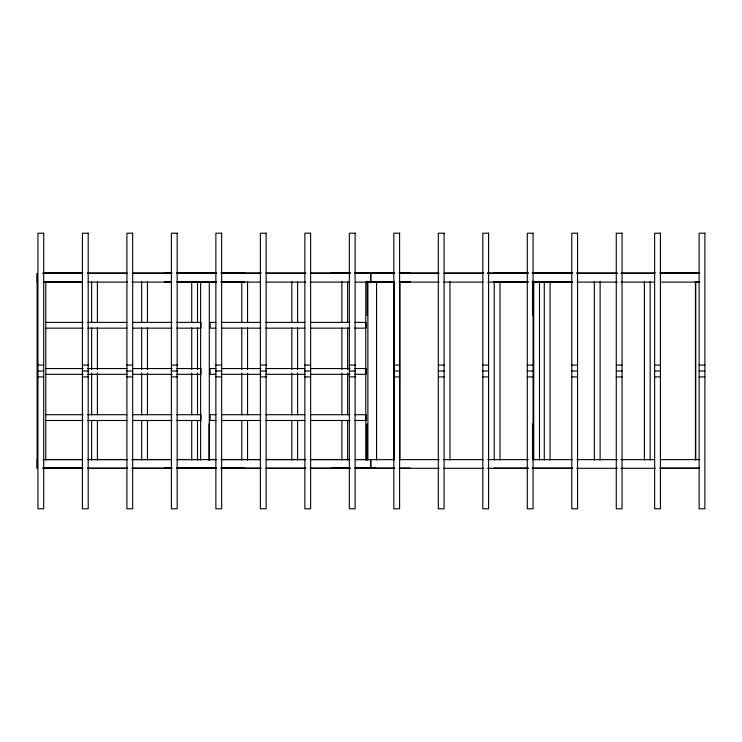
<?xml version="1.0" encoding="UTF-8"?>
<svg xmlns="http://www.w3.org/2000/svg" width="742" height="742" viewBox="0 0 742 742"><rect width="100%" height="100%" fill="white"/><g stroke="black" fill="none" stroke-linecap="round" stroke-linejoin="round"><path stroke-width="1.11" d="M43.324 272.713L81.258 272.713M164.427 272.694L171.782 272.694M176.884 272.694L216.432 272.713M220.968 272.713L244.749 272.713M331.257 272.694L349.936 272.694M355.038 272.694L394.605 272.713M399.14 272.713L410.465 272.713M493.634 272.694L528.165 272.694M532.135 272.694L572.824 272.713M660.463 272.694L699.521 272.694M43.555 272.898L82.9 272.898M87.528 272.898L126.873 272.898M132.66 272.898L171.996 272.898M176.624 272.898L202.084 272.898M208.066 272.898L216.163 272.898M221.951 272.898L261.295 272.898M265.924 272.898L305.268 272.898M311.056 272.898L350.4 272.898M355.028 272.898L368.913 272.898M370.443 272.898L394.744 272.898M399.372 272.898L438.717 272.898M444.504 272.898L483.849 272.898M487.318 272.898L527.822 272.898M537.273 272.898L571.989 272.898M576.617 272.898L617.121 272.898M621.75 272.898L655.307 272.898M659.935 272.898L698.12 272.898M42.925 273.195L45.243 273.195M202.956 273.195L208.734 273.195M367.114 273.195L373.894 273.195M532.821 273.195L538.599 273.195M331.257 273.251L349.936 273.251M355.038 273.251L373.718 273.251M660.463 273.251L699.521 273.251M43.036 273.455L82.39 273.455M88.177 273.455L127.531 273.455M132.159 273.455L171.513 273.455M177.292 273.455L216.645 273.455M221.274 273.455L260.627 273.455M266.415 273.455L305.769 273.455M310.397 273.455L349.751 273.455M355.539 273.455L394.058 273.455M399.845 273.455L439.19 273.455M443.818 273.455L483.172 273.455M487.8 273.455L528.313 273.455M532.264 273.408L572.295 273.455M576.924 273.455L617.427 273.455M620.906 273.455L654.472 273.455M660.259 273.455L699.604 273.455M43.713 281.793L82.371 281.793M164.427 281.774L171.782 281.774M176.884 281.774L216.432 281.793M220.968 281.793L244.749 281.793M394.605 281.793L365.778 282.006L365.778 460.123M399.14 281.793L410.465 281.793M493.634 281.774L528.165 281.774M532.264 281.793L572.824 281.793M695.143 281.793L699.836 281.83M43.63 282.006L45.8 282.006L45.8 460.123M43.036 282.118L82.39 282.118M88.029 282.118L127.531 282.118M132.011 282.118L171.513 282.118M177.143 282.118L216.645 282.118M221.125 282.118L260.627 282.118M266.267 282.118L305.769 282.118M310.249 282.118L349.751 282.118M355.381 282.118L370.583 282.118L370.583 273.455M394.058 282.118L370.907 282.118L370.907 273.455M399.845 282.118L439.19 282.118M443.818 282.118L483.172 282.118M487.8 282.118L528.313 282.118M532.942 282.118L572.295 282.118M576.924 282.118L617.427 282.118M620.906 282.118L654.472 282.118M660.259 282.118L699.604 282.118M46.106 322.39L83.095 322.39M87.714 322.39L127.012 322.39M132.79 322.39L172.079 322.39M176.707 322.39L200.971 322.39L200.971 328.168L176.707 328.168M215.894 322.39L210.116 322.39L210.116 328.168L215.894 328.168M221.672 322.39L260.961 322.39M265.59 322.39L304.879 322.39M310.657 322.39L349.955 322.39M354.574 322.39L366.131 322.39L366.131 328.168L354.574 328.168M46.106 328.168L83.095 328.168M87.714 328.168L127.012 328.168M132.79 328.168L172.079 328.168M221.672 328.168L260.961 328.168M265.59 328.168L304.879 328.168M310.657 328.168L349.955 328.168M37.925 365.092L43.704 365.092M82.418 365.092L88.196 365.092M126.901 365.092L132.679 365.092M171.393 365.092L177.171 365.092M215.876 365.092L221.654 365.092M260.368 365.092L266.146 365.092M304.851 365.092L310.629 365.092M349.343 365.092L355.121 365.092M393.826 365.092L399.604 365.092M438.318 365.092L444.096 365.092M482.801 365.092L488.579 365.092M527.293 365.092L533.071 365.092M571.776 365.092L577.554 365.092M616.268 365.092L622.046 365.092M654.639 365.092L660.417 365.092M699.122 365.092L704.9 365.092M46.106 368.542L83.095 368.542M87.714 368.542L127.012 368.542M132.79 368.542L172.079 368.542M176.707 368.542L200.971 368.542L200.971 374.32L176.707 374.32M215.894 368.542L210.116 368.542L210.116 374.32L215.894 374.32M221.672 368.542L260.961 368.542M265.59 368.542L304.879 368.542M310.657 368.542L349.955 368.542M354.574 368.542L366.131 368.542L366.131 374.32L354.574 374.32M37.925 371.019L43.704 370.981M82.418 370.981L88.196 371.019M126.901 370.981L132.679 371.019M171.393 370.981L177.171 371.019M215.876 371.019L221.654 370.981M260.368 370.981L266.146 371.019M304.851 370.981L310.629 371.019M349.343 370.981L355.121 371.019M393.826 370.981L399.604 371.019M438.318 371.019L444.096 371.019M482.801 371.019L488.579 371.019M527.293 370.981L533.071 371.019M571.776 371.019L577.554 371.019M616.268 370.981L622.046 371.019M654.639 371.019L660.417 370.981M699.122 370.981L704.9 371.019M46.106 374.32L83.095 374.32M87.714 374.32L127.012 374.32M132.79 374.32L172.079 374.32M221.672 374.32L260.961 374.32M265.59 374.32L304.879 374.32M310.657 374.32L349.955 374.32M37.925 376.908L43.704 376.908M82.418 376.908L88.196 376.908M126.901 376.908L132.679 376.908M171.393 376.908L177.171 376.908M215.876 376.908L221.654 376.908M260.368 376.908L266.146 376.908M304.851 376.908L310.629 376.908M349.343 376.908L355.121 376.908M393.826 376.908L399.604 376.908M438.318 376.908L444.096 376.908M482.801 376.908L488.579 376.908M527.293 376.908L533.071 376.908M571.776 376.908L577.554 376.908M616.268 376.908L622.046 376.908M654.639 376.908L660.417 376.908M699.122 376.908L704.9 376.908M46.106 414.704L83.095 414.704M87.714 414.704L127.012 414.704M132.79 414.704L172.079 414.704M176.707 414.704L200.971 414.704L200.971 420.482L176.707 420.482M215.894 414.704L210.116 414.704L210.116 420.482L215.894 420.482M221.672 414.704L260.961 414.704M265.59 414.704L304.879 414.704M310.657 414.704L349.955 414.704M354.574 414.704L366.131 414.704L366.131 420.482L354.574 420.482M46.106 420.482L83.095 420.482M87.714 420.482L127.012 420.482M132.79 420.482L172.079 420.482M221.672 420.482L260.961 420.482M265.59 420.482L304.879 420.482M310.657 420.482L349.955 420.482M699.836 459.474L695.773 459.474L695.773 281.83M45.206 459.521L82.241 459.521M88.029 459.521L127.374 459.521M132.011 459.521L171.356 459.521M177.143 459.521L200.294 459.521M208.391 459.521L216.497 459.521M221.125 459.521L260.479 459.521M266.267 459.521L305.621 459.521M310.249 459.521L349.593 459.521M355.381 459.521L365.797 459.521M43.036 459.632L82.39 459.632M88.177 459.632L127.531 459.632M132.159 459.632L171.513 459.632M177.292 459.632L216.645 459.632M221.274 459.632L260.627 459.632M266.415 459.632L305.769 459.632M310.397 459.632L349.751 459.632M355.539 459.632L370.583 459.632L370.583 468.304M394.058 459.632L370.907 459.632L370.907 468.304M399.845 459.632L439.19 459.632M443.818 459.632L483.172 459.632M487.8 459.632L528.313 459.632M532.942 459.632L572.295 459.632M576.924 459.632L617.427 459.632M620.906 459.632L654.472 459.632M660.259 459.632L699.604 459.632M43.305 468.119L82.371 468.119M164.427 468.1L171.782 468.1M176.884 468.1L216.432 468.119L177.143 468.193M220.968 468.119L244.749 468.119M331.257 468.1L349.936 468.1M355.038 468.1L394.605 468.119M399.14 468.119L410.465 468.119M493.634 468.1L528.165 468.1M532.135 468.1L572.824 468.119M660.463 468.1L699.521 468.1M42.888 468.193L82.241 468.193M88.029 468.193L127.374 468.193M132.011 468.193L171.356 468.193M221.125 468.193L260.479 468.193M266.267 468.193L305.621 468.193M310.249 468.193L349.593 468.193M355.381 468.193L375.452 468.193M43.036 468.304L82.9 468.304M87.528 468.304L127.531 468.304M132.159 468.304L171.996 468.304M176.624 468.304L216.645 468.304M221.274 468.304L261.295 468.304M265.924 468.304L305.769 468.304M310.397 468.304L350.4 468.304M355.028 468.304L394.744 468.304M399.372 468.304L439.19 468.304M443.818 468.304L483.849 468.304M487.318 468.304L528.313 468.304M532.942 468.304L572.295 468.304M576.617 468.304L617.427 468.304M620.906 468.304L655.307 468.304M659.935 468.304L699.604 468.304M695.43 281.552L695.43 460.049M650.159 281.552L650.159 460.049M644.381 281.552L644.381 460.049M600.111 281.552L600.111 460.049M594.333 281.552L594.333 460.049M550.063 281.552L550.063 460.049M544.285 281.552L544.285 460.049M539.499 281.552L539.499 460.049M533.721 281.552L533.721 460.049M532.821 281.125L532.821 315.656M532.608 423.97L532.608 459.632M500.015 281.552L500.015 460.049M494.237 281.552L494.237 460.049M449.967 281.552L449.967 460.049M399.919 281.552L399.919 460.049M394.141 281.552L394.141 460.049M376.565 281.552L376.565 460.049M367.893 281.552L367.893 460.049M367.114 281.125L367.114 315.656M366.891 423.97L366.891 460.207M347.646 281.552L347.646 322.111M347.646 327.908L347.646 369.637M347.646 373.115L347.646 414.843M347.646 420.64L347.646 460.049M341.867 281.552L341.867 322.111M341.867 327.908L341.867 369.637M341.867 373.115L341.867 414.843M341.867 420.64L341.867 460.049M297.598 281.552L297.598 322.111M297.598 327.908L297.598 369.637M297.598 373.115L297.598 414.843M297.598 420.64L297.598 460.049M291.819 281.552L291.819 322.111M291.819 327.908L291.819 369.637M291.819 373.115L291.819 414.843M291.819 420.64L291.819 460.049M247.55 281.552L247.55 322.111M247.55 327.908L247.55 369.637M247.55 373.115L247.55 414.843M247.55 420.64L247.55 460.049M241.771 281.552L241.771 322.111M241.771 327.908L241.771 369.637M241.771 373.115L241.771 414.843M241.771 420.64L241.771 460.049M209.29 460.123L209.29 282.006L200.618 282.006L200.618 460.123M209.068 423.97L209.068 460.207M197.502 281.552L197.502 322.111M197.502 327.908L197.502 369.637M197.502 373.115L197.502 414.843M197.502 420.64L197.502 460.049M191.724 281.552L191.724 322.111M191.724 327.908L191.724 369.637M191.724 373.115L191.724 414.843M191.724 420.64L191.724 460.049M147.454 281.552L147.454 322.111M147.454 327.908L147.454 369.637M147.454 373.115L147.454 414.843M147.454 420.64L147.454 460.049M141.676 281.552L141.676 322.111M141.676 327.908L141.676 369.637M141.676 373.115L141.676 414.843M141.676 420.64L141.676 460.049M97.406 281.552L97.406 322.111M97.406 327.908L97.406 369.637M97.406 373.115L97.406 414.843M97.406 420.64L97.406 460.049M91.628 281.552L91.628 322.111M91.628 327.908L91.628 369.637M91.628 373.115L91.628 414.843M91.628 420.64L91.628 460.049M37.248 273.455L37.248 282.118M37.248 459.632L37.248 468.304M37.1 273.455L37.1 468.193M43.704 233.201L37.925 233.201L37.925 508.799L43.704 508.799L43.704 233.201M88.196 233.201L82.418 233.201L82.418 508.799L88.196 508.799L88.196 233.201M132.679 233.201L126.901 233.201L126.901 508.799L132.679 508.799L132.679 233.201M177.171 233.201L171.393 233.201L171.393 508.799L177.171 508.799L177.171 233.201M221.654 233.201L215.876 233.201L215.876 508.799L221.654 508.799L221.654 233.201M266.146 233.201L260.368 233.201L260.368 508.799L266.146 508.799L266.146 233.201M310.629 233.201L304.851 233.201L304.851 508.799L310.629 508.799L310.629 233.201M355.121 233.201L349.343 233.201L349.343 508.799L355.121 508.799L355.121 233.201M399.604 233.201L393.826 233.201L393.826 508.799L399.604 508.799L399.604 233.201M444.096 233.201L438.318 233.201L438.318 508.799L444.096 508.799L444.096 233.201M488.579 233.201L482.801 233.201L482.801 508.799L488.579 508.799L488.579 233.201M533.071 233.201L527.293 233.201L527.293 508.799L533.071 508.799L533.071 233.201M577.554 233.201L571.776 233.201L571.776 508.799L577.554 508.799L577.554 233.201M622.046 233.201L616.268 233.201L616.268 508.799L622.046 508.799L622.046 233.201M660.417 233.201L654.639 233.201L654.639 508.799L660.417 508.799L660.417 233.201M704.9 233.201L699.122 233.201L699.122 508.799L704.9 508.799L704.9 233.201"/></g></svg>
